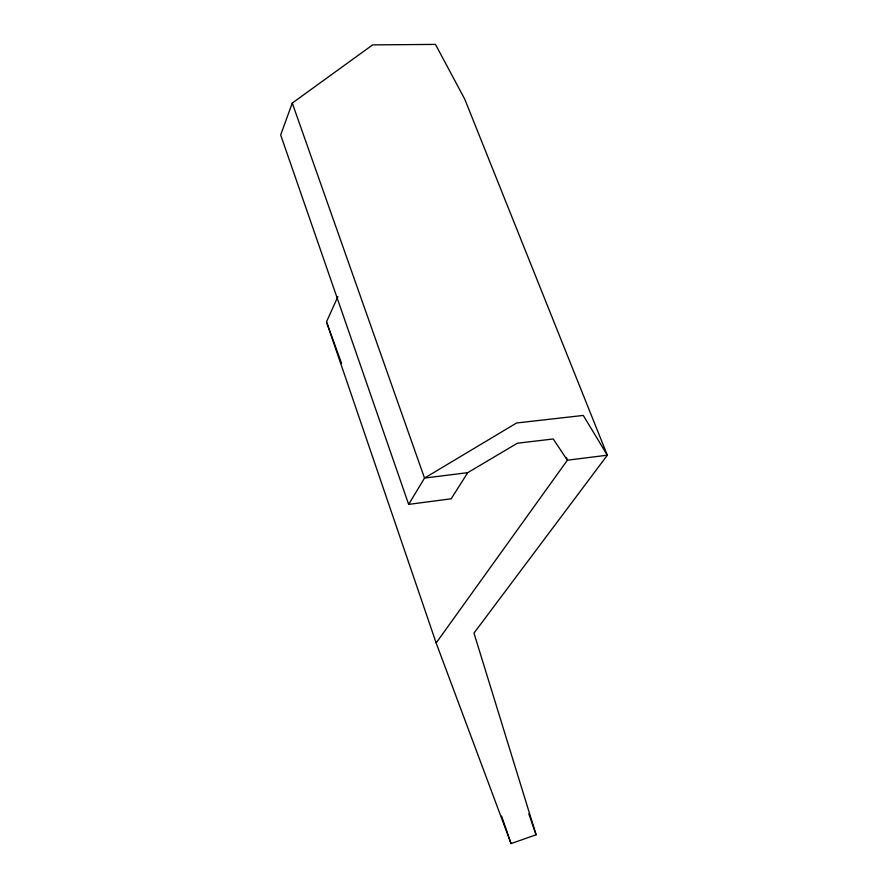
<?xml version="1.0" encoding="UTF-8"?>
<svg xmlns="http://www.w3.org/2000/svg" width="888" height="888" viewBox="0 0 888 888"><rect width="100%" height="100%" fill="white"/><g stroke="black" fill="none" stroke-linecap="round" stroke-linejoin="round"><path stroke-width="1.33" d="M292.274 103.075L280.675 134.943L408.658 504.384L451.171 498.79L467.721 472.66L517.371 443.223L553.213 438.972L567.388 460.195L607.325 455.2L464.746 99.134L435.464 44.4L372.627 44.888L292.274 103.075L424.52 478.077L408.658 504.384M467.721 472.66L424.52 478.077L516.605 422.977L583.283 415.44L607.325 455.2L473.981 633.1L536.097 834.776L511.055 843.6L436.163 642.968L326.484 321.845L337.906 296.636M436.163 642.968L567.388 460.195L566.378 457.609M326.484 321.845L341.569 363.447M528.793 813.874L536.097 834.776M501.62 816.094L511.055 843.6"/></g></svg>
